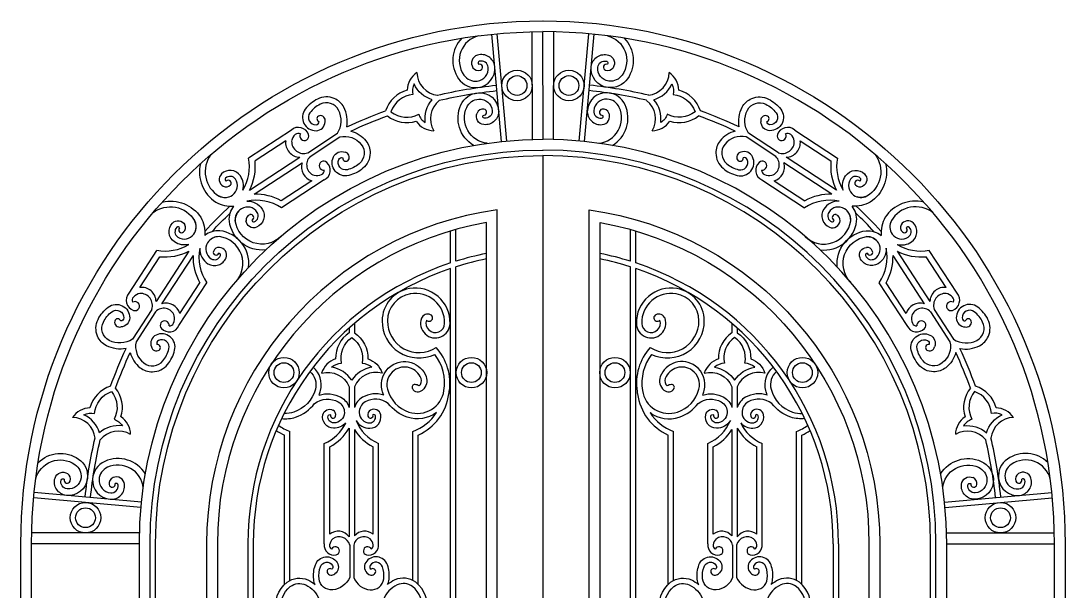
# Model space of a CAD drawing. Header units: millimetres. Extents: x 0 to 2463, y 0 to 2807.
# Drawn here: x 0 to 2463, y 1461 to 2807 of the extents above; entities that cross this region are included whole.
import ezdxf

# ---------------------------------------------------------------- set-up
doc = ezdxf.new("R2010")
doc.units = ezdxf.units.MM
doc.layers.add('ceco.net 113 door wrought iron', color=9, linetype='Continuous')
doc.layers.add('ceco.net 133 door frame', color=7, linetype='Continuous')

msp = doc.modelspace()

# ---------------------------------------------------------------- linework, layer by layer
at = {"layer": 'ceco.net 113 door wrought iron'}
for p, q in [((1133.6, 2522.1), (1110.4, 2775)), ((1146.2, 2523.3), (1123, 2776.3)), ((1316.6, 2523.3), (1339.8, 2776.3)), ((1329.3, 2522.1), (1352.5, 2775)), ((637.9, 2549.1), (537.2, 2483)), ((676.4, 2495.3), (746.8, 2541.5)), ((1786.5, 2495.3), (1716.1, 2541.5)), ((1825, 2549.1), (1925.7, 2483)), ((624.5, 2523.6), (552.3, 2476.2)), ((682.2, 2486.6), (752.5, 2532.8)), ((1780.7, 2486.6), (1710.3, 2532.8)), ((1838.3, 2523.6), (1910.6, 2476.2)), ((539.4, 2407.5), (657.7, 2485.2)), ((549.9, 2397.7), (663.3, 2472.1)), ((1913, 2397.7), (1799.6, 2472.1)), ((1923.5, 2407.5), (1805.1, 2485.2)), ((686.4, 2429.4), (614.1, 2382)), ((715.1, 2431.5), (614.4, 2365.4)), ((1747.8, 2431.5), (1848.5, 2365.4)), ((1776.5, 2429.4), (1848.7, 2382)), ((1013.2, 2235.6), (1013.2, 2311.1)), ((1025.9, 2239.7), (1025.9, 2314.8)), ((1437.9, 2239.7), (1437.9, 2314.8)), ((1450.6, 2235.6), (1450.6, 2311.1)), ((255, 2164.4), (320.6, 2265.4)), ((280.4, 2177.9), (327.5, 2250.4)), ((396.1, 2263.5), (319, 2144.9)), ((406, 2253.1), (332, 2139.4)), ((2056.9, 2253.1), (2130.8, 2139.4)), ((2066.8, 2263.5), (2143.9, 2144.9)), ((2182.5, 2177.9), (2135.4, 2250.4)), ((2207.9, 2164.4), (2142.3, 2265.4)), ((1013.2, 364.1), (1013.2, 2222.2)), ((1025.9, 364.1), (1025.9, 2226.4)), ((1437.9, 364.1), (1437.9, 2226.4)), ((1450.6, 364.1), (1450.6, 2222.2)), ((372.9, 2087.8), (438.5, 2188.8)), ((374.9, 2116.5), (422, 2188.9)), ((2090, 2087.8), (2024.3, 2188.8)), ((2088, 2116.5), (2040.9, 2188.9)), ((308.9, 2126.2), (263, 2055.6)), ((317.7, 2120.4), (271.8, 2049.9)), ((2145.2, 2120.4), (2191.1, 2049.9)), ((2154, 2126.2), (2199.8, 2055.6)), ((774.1, 1943.6), (774.1, 1894.5)), ((786.8, 1943.6), (786.8, 1894.5)), ((1677, 1943.6), (1677, 1894.5)), ((1689.7, 1943.6), (1689.7, 1894.5)), ((621.8, 1477), (621.8, 1829.7)), ((634.5, 1486.6), (634.5, 1838.2)), ((774.1, 1846), (774.1, 1589.5)), ((786.8, 1842.9), (786.8, 1591.8)), ((924.6, 1486.6), (924.6, 1838.2)), ((937.3, 1477), (937.3, 1829.7)), ((1526.5, 1477), (1526.5, 1829.7)), ((1539.2, 1486.6), (1539.2, 1838.2)), ((1677, 1842.9), (1677, 1591.8)), ((1689.7, 1846), (1689.7, 1589.5)), ((1829.3, 1486.6), (1829.3, 1838.2)), ((1842, 1477), (1842, 1829.7)), ((715.6, 1572.7), (715.6, 1810)), ((728.3, 1595.6), (728.3, 1801.9)), ((830.8, 1595.6), (830.8, 1801.9)), ((843.5, 1572.7), (843.5, 1810)), ((1620.3, 1572.7), (1620.3, 1810)), ((1633, 1595.6), (1633, 1801.9)), ((1735.5, 1595.6), (1735.5, 1801.9)), ((1748.2, 1572.7), (1748.2, 1810)), ((283.2, 1658.9), (30.3, 1681.7)), ((284.5, 1671.6), (31.5, 1694.4)), ((2178.4, 1671.6), (2431.4, 1694.4)), ((2179.6, 1658.9), (2432.6, 1681.7)), ((535.5, 1573.3), (535.5, 364.1)), ((548.2, 1573.3), (548.2, 364.1)), ((775.7, 1570.3), (775.7, 1493.7)), ((785.2, 1570.3), (785.2, 1493.7)), ((1678.6, 1570.3), (1678.6, 1493.7)), ((1688.1, 1570.3), (1688.1, 1493.7)), ((1915.6, 1573.3), (1915.6, 364.1)), ((1928.3, 1573.3), (1928.3, 364.1))]:
    msp.add_line(p, q, dxfattribs=at)
for points in [[(1040.1, 2765.7, 0.35957), (1032.2, 2670.2, 0.276638), (1078.1, 2649.5, 0.411841), (1117.5, 2699, 0.470069), (1076.8, 2725.9, 0.501739), (1066.1, 2696.2)], [(1079.5, 2771.5, 0.525666), (1044.7, 2678.9, 0.276638), (1076.3, 2664.6, 0.411841), (1102.4, 2697.4, 0.470069), (1081.2, 2711.3, 0.546885), (1079.2, 2704.2)], [(1422.8, 2765.7, -0.35957), (1430.7, 2670.2, -0.276638), (1384.8, 2649.5, -0.411841), (1345.3, 2699, -0.470069), (1386.1, 2725.9, -0.501739), (1396.7, 2696.2)], [(1383.3, 2771.5, -0.525666), (1418.2, 2678.9, -0.276638), (1386.6, 2664.6, -0.411841), (1360.5, 2697.4, -0.470069), (1381.6, 2711.3, -0.546885), (1383.6, 2704.2)], [(982.1, 2631.2, -0.032519), (1121.4, 2654.9)], [(986.9, 2619.3, -0.032036), (1122.6, 2642.2)], [(1067.8, 2512.8, -0.382297), (1037.7, 2608.6, -0.276638), (1079, 2637.3, -0.411841), (1126.8, 2595.8, -0.470069), (1091.7, 2561.9, -0.501739), (1075.8, 2589.2)], [(1395, 2512.8, 0.382297), (1425.2, 2608.6, 0.276638), (1383.8, 2637.3, 0.411841), (1336, 2595.8, 0.470069), (1371.2, 2561.9, 0.501739), (1387.1, 2589.2)], [(1475.9, 2619.3, 0.032036), (1340.3, 2642.2)], [(1480.7, 2631.2, 0.032519), (1341.4, 2654.9)], [(739.1, 2623.6, 0.221192), (699.6, 2622.4, 0.113932), (670.7, 2598.4, 0.627897), (696.4, 2547.7, 0.401846), (717.4, 2568.7)], [(746.8, 2541.5, 0.259441), (749.5, 2596.3, 0.404298), (705.9, 2609.9, 0.113932), (681.8, 2589.9, 0.627897), (696.1, 2561.6, 0.401846), (703.5, 2569)], [(768.8, 2556.4, 0.161649), (761.8, 2603, 0.168076), (739.1, 2623.6)], [(1099.7, 2517.9, -0.510203), (1051.5, 2602.4, -0.276638), (1080, 2622.1, -0.411841), (1111.6, 2594.7, -0.470069), (1093.4, 2577.1, -0.546885), (1090.1, 2583.8)], [(1363.1, 2517.9, 0.510203), (1411.3, 2602.4, 0.276638), (1382.8, 2622.1, 0.411841), (1351.2, 2594.7, 0.470069), (1369.5, 2577.1, 0.546885), (1372.8, 2583.8)], [(1694, 2556.4, -0.161649), (1701.1, 2603, -0.168076), (1723.8, 2623.6)], [(1716.1, 2541.5, -0.259441), (1713.4, 2596.3, -0.404298), (1757, 2609.9, -0.113932), (1781.1, 2589.9, -0.627897), (1766.7, 2561.6, -0.401846), (1759.4, 2569)], [(1723.8, 2623.6, -0.221192), (1763.3, 2622.4, -0.113932), (1792.2, 2598.4, -0.627897), (1766.4, 2547.7, -0.401846), (1745.4, 2568.7)], [(768.8, 2556.4, -0.022797), (860.3, 2594.6, -0.022797)], [(1694, 2556.4, 0.022797), (1602.6, 2594.6, 0.022797)], [(778.1, 2546.7, -0.021839), (864.7, 2582.7, -0.021839)], [(1684.8, 2546.7, 0.021839), (1598.2, 2582.7, 0.021839)], [(778.1, 2546.7, -0.164258), (813.8, 2523.7, -0.168076), (823.7, 2494.7)], [(1684.8, 2546.7, 0.164258), (1649.1, 2523.7, 0.168076), (1639.2, 2494.7)], [(752.5, 2532.8, -0.293585), (802.8, 2515.1, -0.404298), (797.9, 2469.6, -0.113932), (770, 2455.5, -0.627897), (749.8, 2479.9, -0.401846), (759.4, 2483.7)], [(1710.3, 2532.8, 0.293585), (1660.1, 2515.1, 0.404298), (1665, 2469.6, 0.113932), (1692.9, 2455.5, 0.627897), (1713.1, 2479.9, 0.401846), (1703.5, 2483.7)], [(448.3, 2491.4, 0.449905), (467.4, 2393.5, 0.195179), (490.6, 2391.5, 0.195179)], [(823.7, 2494.7, -0.221192), (806.8, 2458.9, -0.113932), (773.3, 2441.9, -0.627897), (737.1, 2485.7, -0.401846), (764.7, 2496.6)], [(1639.2, 2494.7, 0.221192), (1656, 2458.9, 0.113932), (1689.6, 2441.9, 0.627897), (1725.8, 2485.7, 0.401846), (1698.2, 2496.6)], [(2014.6, 2491.4, -0.449905), (1995.4, 2393.5, -0.195179), (1972.3, 2391.5, -0.195179)], [(423.6, 2469.7, 0.31482), (459.7, 2378.8, 0.141892), (502.5, 2369.8)], [(2039.3, 2469.7, -0.31482), (2003.1, 2378.8, -0.141892), (1960.4, 2369.8)], [(523.4, 2407.6, 0.217134), (517.6, 2441.3, 0.470069), (473.1, 2445.5, 0.501739), (477.3, 2416.9)], [(1939.4, 2407.6, -0.217134), (1945.2, 2441.3, -0.470069), (1989.8, 2445.5, -0.501739), (1985.6, 2416.9)], [(311.8, 2354.3, -0.449905), (409.7, 2335.6, -0.195179), (411.8, 2312.4, -0.195179)], [(333.4, 2379.1, -0.31482), (424.4, 2343.3, -0.141892), (433.7, 2300.6)], [(433.8, 2310.1, -0.019312), (493, 2369.6, -0.019312)], [(578, 2266.5, -0.412329), (491.7, 2334.4, -0.179797), (502.5, 2369.8)], [(532.7, 2381.6, -0.269006), (569.4, 2362.4, -0.470069), (555.5, 2319.9, -0.501739), (530.9, 2335.1)], [(1884.9, 2266.5, 0.412329), (1971.2, 2334.4, 0.179797), (1960.4, 2369.8)], [(1930.1, 2381.6, 0.269006), (1893.5, 2362.4, 0.470069), (1907.4, 2319.9, 0.501739), (1932, 2335.1)], [(2029.1, 2310.1, 0.019312), (1969.9, 2369.6, 0.019312)], [(2129.4, 2379.1, 0.31482), (2038.4, 2343.3, 0.141892), (2029.2, 2300.6)], [(2151, 2354.3, 0.449905), (2053.1, 2335.6, 0.195179), (2051, 2312.4, 0.195179)], [(450.3, 2309.3, -0.014375), (493.9, 2353.1, -0.014375)], [(613.4, 2298.3, -0.618208), (505.6, 2335.3, -0.195746), (513, 2357.4, -0.195746)], [(1849.5, 2298.3, 0.618208), (1957.2, 2335.3, 0.195746), (1949.9, 2357.4, 0.195746)], [(2012.5, 2309.3, 0.014375), (1969, 2353.1, 0.014375)], [(395.9, 2279.5, -0.217134), (362.2, 2285.2, -0.470069), (357.8, 2329.7, -0.501739), (386.5, 2325.7)], [(2066.9, 2279.5, 0.217134), (2100.6, 2285.2, 0.470069), (2105, 2329.7, 0.501739), (2076.4, 2325.7)], [(537.2, 2225.6, 0.412329), (469, 2311.6, 0.179797), (433.7, 2300.6)], [(505.6, 2190.1, 0.618208), (468.1, 2297.7, 0.195746), (446.1, 2290.2, 0.195746)], [(1925.6, 2225.6, -0.412329), (1993.9, 2311.6, -0.179797), (2029.2, 2300.6)], [(1957.3, 2190.1, -0.618208), (1994.7, 2297.7, -0.195746), (2016.8, 2290.2, -0.195746)], [(422, 2270.3, 0.269006), (441.3, 2233.8, 0.470069), (483.8, 2247.8, 0.501739), (468.5, 2272.4)], [(2040.9, 2270.3, -0.269006), (2021.6, 2233.8, -0.470069), (1979.1, 2247.8, -0.501739), (1994.4, 2272.4)], [(180.9, 2062.9, -0.221192), (182, 2102.4, -0.113932), (205.8, 2131.4, -0.627897), (256.6, 2105.9, -0.401846), (235.7, 2084.8)], [(263, 2055.6, -0.259441), (208.3, 2052.6, -0.404298), (194.5, 2096.2, -0.113932), (214.4, 2120.4, -0.627897), (242.7, 2106.1, -0.401846), (235.4, 2098.8)], [(2199.8, 2055.6, 0.259441), (2254.6, 2052.6, 0.404298), (2268.4, 2096.2, 0.113932), (2248.5, 2120.4, 0.627897), (2220.2, 2106.1, 0.401846), (2227.5, 2098.8)], [(2281.9, 2062.9, 0.221192), (2280.9, 2102.4, 0.113932), (2257, 2131.4, 0.627897), (2206.2, 2105.9, 0.401846), (2227.1, 2084.8)], [(774.1, 2081.8), (774.1, 2071.1, 0.255077), (742.3, 2009.2, 0.238095), (709, 1975.9, -0.373142), (774.1, 1943.6, -0.373142)], [(786.8, 2093), (786.8, 2071.1, -0.255077), (818.5, 2009.2, -0.238095), (851.9, 1975.9, 0.373142), (786.8, 1943.6, 0.373142)], [(1677, 2093), (1677, 2071.1, 0.255077), (1645.3, 2009.2, 0.238095), (1611.9, 1975.9, -0.373142), (1677, 1943.6, -0.373142)], [(1689.7, 2081.8), (1689.7, 2071.1, -0.255077), (1721.5, 2009.2, -0.238095), (1754.8, 1975.9, 0.373142), (1689.7, 1943.6, 0.373142)], [(248.2, 2033.5, -0.161649), (201.6, 2040.3, -0.168076), (180.9, 2062.9)], [(271.8, 2049.9, 0.293585), (289.7, 1999.7, 0.404298), (335.1, 2004.8, 0.113932), (349.1, 2032.8, 0.627897), (324.6, 2052.9, 0.401846), (320.9, 2043.2)], [(310.2, 1978.9, 0.221192), (345.9, 1995.9, 0.113932), (362.7, 2029.5, 0.627897), (318.8, 2065.5, 0.401846), (308, 2037.9)], [(2152.7, 1978.9, -0.221192), (2117, 1995.9, -0.113932), (2100.1, 2029.5, -0.627897), (2144.1, 2065.5, -0.401846), (2154.9, 2037.9)], [(2191.1, 2049.9, -0.293585), (2173.2, 1999.7, -0.404298), (2127.7, 2004.8, -0.113932), (2113.7, 2032.8, -0.627897), (2138.2, 2052.9, -0.401846), (2142, 2043.2)], [(2214.7, 2033.5, 0.161649), (2261.2, 2040.3, 0.168076), (2281.9, 2062.9)], [(211.5, 1944.8, -0.022077), (248.2, 2033.5)], [(223.4, 1940.4, -0.021119), (257.9, 2024.3)], [(257.9, 2024.3, 0.164258), (281.1, 1988.6, 0.168076), (310.2, 1978.9)], [(2204.9, 2024.3, -0.164258), (2181.7, 1988.6, -0.168076), (2152.7, 1978.9)], [(2239.5, 1940.4, 0.021119), (2204.9, 2024.3)], [(2251.4, 1944.8, 0.022077), (2214.7, 2033.5)], [(855.7, 1924, -0.030947), (852.3, 1934.5, -0.308466), (872.9, 1992.5, -0.495958), (955.8, 1967.6, -0.322961), (947.1, 1935.8)], [(1608.1, 1924, 0.030947), (1611.5, 1934.5, 0.308466), (1590.9, 1992.5, 0.495958), (1508, 1967.6, 0.322961), (1516.7, 1935.8)], [(681.7, 1979.7, -0.282805), (694.5, 1937.8, -0.255191), (643.7, 1883.8, -0.090939), (621, 1880.7, -0.090939)], [(703.3, 1924, 0.030947), (706.8, 1934.5, 0.287814), (689.4, 1989.9, 0.287814)], [(1760.5, 1924, -0.030947), (1757, 1934.5, -0.287814), (1774.4, 1989.9, -0.287814)], [(1782.1, 1979.7, 0.282805), (1769.3, 1937.8, 0.255191), (1820.1, 1883.8, 0.090939), (1842.8, 1880.7, 0.090939)], [(703.3, 1924, -0.20534), (755, 1918.7, -0.195746), (774.1, 1894.5, -0.195746)], [(855.7, 1924, 0.20873), (805.8, 1918.7, 0.195746), (786.8, 1894.5, 0.195746)], [(1608.1, 1924, -0.20873), (1658, 1918.7, -0.195746), (1677, 1894.5, -0.195746)], [(1760.5, 1924, 0.20534), (1708.8, 1918.7, 0.195746), (1689.7, 1894.5, 0.195746)], [(615, 1868.5, 0.108884), (647.7, 1871.7, 0.15816), (692.6, 1904.4)], [(692.6, 1904.4, -0.285264), (748.7, 1907.7, -0.276638), (763, 1882.5, -0.411841), (737.8, 1858.4, -0.470069), (724.6, 1874.9, -0.546885), (730.4, 1877.1)], [(866.5, 1904.4, 0.296123), (812.1, 1907.7, 0.276638), (797.9, 1882.5, 0.411841), (823.1, 1858.4, 0.470069), (836.2, 1874.9, 0.546885), (830.4, 1877.1)], [(979.9, 1882.5, -0.240354), (911.4, 1871.7, -0.15816), (866.5, 1904.4, -0.15816)], [(1483.9, 1882.5, 0.240354), (1552.4, 1871.7, 0.15816), (1597.3, 1904.4, 0.15816)], [(1597.3, 1904.4, -0.296123), (1651.7, 1907.7, -0.276638), (1665.9, 1882.5, -0.411841), (1640.7, 1858.4, -0.470069), (1627.6, 1874.9, -0.546885), (1633.4, 1877.1)], [(1771.2, 1904.4, 0.285264), (1715.1, 1907.7, 0.276638), (1700.8, 1882.5, 0.411841), (1726, 1858.4, 0.470069), (1739.2, 1874.9, 0.546885), (1733.4, 1877.1)], [(1848.8, 1868.5, -0.108884), (1816.1, 1871.7, -0.15816), (1771.2, 1904.4)], [(766, 1858.1, -0.217134), (737.6, 1845.7, -0.470069), (712.2, 1877.4, -0.501739), (736, 1888.5)], [(790.4, 1864, 0.269006), (823.3, 1845.7, 0.470069), (848.7, 1877.4, 0.501739), (824.9, 1888.5)], [(1673.4, 1864, -0.269006), (1640.5, 1845.7, -0.470069), (1615.1, 1877.4, -0.501739), (1638.9, 1888.5)], [(1697.8, 1858.1, 0.217134), (1726.2, 1845.7, 0.470069), (1751.6, 1877.4, 0.501739), (1727.8, 1888.5)], [(151.7, 1683.6, -0.032519), (175.1, 1822.9, -0.032519)], [(2311.2, 1683.6, 0.032519), (2287.8, 1822.9, 0.032519)], [(164.3, 1682.4, -0.032036), (187, 1818.1, -0.032036)], [(2298.6, 1682.4, 0.032036), (2275.9, 1818.1, 0.032036)], [(40.7, 1764.7, -0.35957), (136.2, 1772.8, -0.276638), (157, 1726.9, -0.411841), (107.5, 1687.4, -0.470069), (80.5, 1728.1, -0.501739), (110.2, 1738.8)], [(293.6, 1737.4, 0.382297), (197.7, 1767.4, 0.276638), (169.1, 1726, 0.411841), (210.8, 1678.2, 0.470069), (244.5, 1713.4, 0.501739), (217.3, 1729.3)], [(2169.3, 1737.4, -0.382297), (2265.1, 1767.4, -0.276638), (2293.7, 1726, -0.411841), (2252.1, 1678.2, -0.470069), (2218.3, 1713.4, -0.501739), (2245.6, 1729.3)], [(2422.2, 1764.7, 0.35957), (2326.6, 1772.8, 0.276638), (2305.9, 1726.9, 0.411841), (2355.4, 1687.4, 0.470069), (2382.3, 1728.1, 0.501739), (2352.7, 1738.8)], [(35, 1725.3, -0.525666), (127.5, 1760.2, -0.276638), (141.8, 1728.7, -0.411841), (109.1, 1702.5, -0.470069), (95.1, 1723.6, -0.546885), (102.3, 1725.7)], [(288.6, 1705.5, 0.510203), (204.1, 1753.5, 0.276638), (184.4, 1725, 0.411841), (211.9, 1693.4, 0.470069), (229.4, 1711.7, 0.546885), (222.7, 1715)], [(2174.3, 1705.5, -0.510203), (2258.8, 1753.5, -0.276638), (2278.5, 1725, -0.411841), (2251, 1693.4, -0.470069), (2233.5, 1711.7, -0.546885), (2240.2, 1715)], [(2427.9, 1725.3, 0.525666), (2335.3, 1760.2, 0.276638), (2321.1, 1728.7, 0.411841), (2353.8, 1702.5, 0.470069), (2367.7, 1723.6, 0.546885), (2360.6, 1725.7)], [(694.1, 1476.8, -0.076258), (690.7, 1489.3, -0.113932), (694.5, 1523.2, -0.627897), (745.8, 1529, -0.401846), (740.4, 1502.5)], [(775.7, 1493.7, -0.259441), (735.4, 1464.4, -0.404298), (703.3, 1490.7, -0.113932), (706.5, 1519, -0.627897), (735.1, 1522.2, -0.401846), (733.2, 1513)], [(785.2, 1493.7, 0.293585), (823.6, 1464.4, 0.404298), (855.8, 1490.7, 0.113932), (852.6, 1519, 0.627897), (824, 1522.2, 0.401846), (825.9, 1513)], [(865, 1476.8, 0.076258), (868.4, 1489.3, 0.113932), (864.6, 1523.2, 0.627897), (813.2, 1529, 0.401846), (818.7, 1502.5)], [(1598.8, 1476.8, -0.076258), (1595.4, 1489.3, -0.113932), (1599.2, 1523.2, -0.627897), (1650.6, 1529, -0.401846), (1645.1, 1502.5)], [(1678.6, 1493.7, -0.293585), (1640.2, 1464.4, -0.404298), (1608, 1490.7, -0.113932), (1611.2, 1519, -0.627897), (1639.8, 1522.2, -0.401846), (1637.9, 1513)], [(1688.1, 1493.7, 0.259441), (1728.4, 1464.4, 0.404298), (1760.5, 1490.7, 0.113932), (1757.3, 1519, 0.627897), (1728.7, 1522.2, 0.401846), (1730.6, 1513)], [(1769.7, 1476.8, 0.076258), (1773.1, 1489.3, 0.113932), (1769.3, 1523.2, 0.627897), (1718, 1529, 0.401846), (1723.4, 1502.5)], [(602.7, 1410.4, -0.296557), (627.7, 1482.2, -0.280029), (677, 1487.8, -0.068525), (694.1, 1476.8)], [(659.1, 1371.1, -0.642174), (635.5, 1472.1, -0.280029), (671.7, 1476.2, -0.198402), (703.6, 1441.7, -0.505576), (677.5, 1402.2, -0.452982), (658.6, 1421.7, -0.023023), (658.7, 1422.5, -0.023023)], [(899.9, 1371.1, 0.642174), (923.5, 1472.1, 0.280029), (887.4, 1476.2, 0.198402), (855.5, 1441.7, 0.505576), (881.5, 1402.2, 0.452982), (900.5, 1421.7, 0.023023), (900.4, 1422.5, 0.023023)], [(956.4, 1410.4, 0.296557), (931.3, 1482.2, 0.280029), (882, 1487.8, 0.068525), (865, 1476.8)], [(1507.4, 1410.4, -0.296557), (1532.5, 1482.2, -0.280029), (1581.8, 1487.8, -0.068525), (1598.8, 1476.8)], [(1563.9, 1371.1, -0.642174), (1540.3, 1472.1, -0.280029), (1576.4, 1476.2, -0.198402), (1608.3, 1441.7, -0.505576), (1582.3, 1402.2, -0.452982), (1563.3, 1421.7, -0.023023), (1563.4, 1422.5, -0.023023)], [(1804.7, 1371.1, 0.642174), (1828.3, 1472.1, 0.280029), (1792.1, 1476.2, 0.198402), (1760.2, 1441.7, 0.505576), (1786.3, 1402.2, 0.452982), (1805.2, 1421.7, 0.023023), (1805.1, 1422.5, 0.023023)], [(1861.1, 1410.4, 0.296557), (1836.1, 1482.2, 0.280029), (1786.8, 1487.8, 0.068525), (1769.7, 1476.8)]]:
    msp.add_lwpolyline(points, format="xyb", dxfattribs=at)
for points in [[(872.9, 2592.4, 0.298178), (938.3, 2586.3, 0.162801), (953.8, 2566.6, -0.217567), (970.1, 2620.8, -0.217567), (927.2, 2657.8, 0.162801), (924.7, 2632.8, 0.298178), (872.9, 2592.4, 0.298178)], [(1590, 2592.4, -0.298178), (1524.6, 2586.3, -0.162801), (1509, 2566.6, 0.217567), (1492.7, 2620.8, 0.217567), (1535.6, 2657.8, -0.162801), (1538.2, 2632.8, -0.298178), (1590, 2592.4, -0.298178)], [(780.4, 1958.8, 0.217567), (732.9, 1989.6, -0.162801), (756.2, 1999, -0.298178), (780.4, 2060.1, -0.298178), (804.6, 1999, -0.162801), (827.9, 1989.6, 0.217567)], [(1683.4, 1958.8, -0.217567), (1730.9, 1989.6, 0.162801), (1707.6, 1999, 0.298178), (1683.4, 2060.1, 0.298178), (1659.2, 1999, 0.162801), (1635.9, 1989.6, -0.217567)], [(213.7, 1932.2, -0.298178), (220, 1866.8, -0.162801), (239.7, 1851.3, 0.217567), (185.5, 1834.9, 0.217567), (148.5, 1877.7, -0.162801), (173.5, 1880.3, -0.298178), (213.7, 1932.2, -0.298178)], [(2249.2, 1932.2, 0.298178), (2242.9, 1866.8, 0.162801), (2223.2, 1851.3, -0.217567), (2277.4, 1834.9, -0.217567), (2314.4, 1877.7, 0.162801), (2289.4, 1880.3, 0.298178), (2249.2, 1932.2, 0.298178)]]:
    msp.add_lwpolyline(points, format="xyb", close=True, dxfattribs=at)
for centre, radius in [((1170.2, 2654.2), 36), ((1292.6, 2654.2), 36), ((1170.2, 2654.2), 23.3), ((1292.6, 2654.2), 23.3), ((620.5, 1976.9), 36), ((620.5, 1976.9), 23.3), ((1062.6, 1976.9), 36), ((1062.6, 1976.9), 23.3), ((1401.2, 1976.9), 36), ((1401.2, 1976.9), 23.3), ((1843.3, 1976.9), 36), ((1843.3, 1976.9), 23.3), ((152.4, 1634.7), 36), ((152.4, 1634.7), 23.3), ((2310.5, 1634.7), 36), ((2310.5, 1634.7), 23.3)]:
    msp.add_circle(centre, radius, dxfattribs=at)
for centre, radius, start, end in [((963.3, 2641.5), 52.3, 124.4762, 178.0462), ((989.2, 2686.2), 55.4, 181.6843, 263.5349), ((1078.9, 2704.7), 15.3, 213.5131, 289.0431), ((1081.5, 2697.2), 7.35, 289.0431, 108.0791), ((1381.4, 2697.2), 7.35, 71.9209, 250.9569), ((1384, 2704.7), 15.3, 250.9569, 326.4869), ((1473.7, 2686.2), 55.4, 276.4651, 358.3157), ((1499.5, 2641.5), 52.3, 1.9538, 55.5238), ((929.6, 2573), 72.6, 104.7915, 162.6908), ((1533.3, 2573), 72.6, 17.3092, 75.2085), ((1021.3, 2575.8), 55.4, 128.3703, 210.8381), ((1441.5, 2575.8), 55.4, 329.1619, 51.6297), ((1089.9, 2583.2), 15.3, 81.4381, 156.9681), ((1091.1, 2591.1), 7.35, 262.4021, 81.4381), ((1371.8, 2591.1), 7.35, 98.5619, 277.5979), ((1373, 2583.2), 15.3, 23.0319, 98.5619), ((705.5, 2575.9), 7.26, 101.8078, 253.9057), ((706.3, 2571.8), 11.5, 344.3267, 101.8078), ((910.3, 2639.3), 72.6, 231.1259, 287.7309), ((975.5, 2599.7), 52.3, 214.4762, 268.0462), ((1487.3, 2599.7), 52.3, 271.9538, 325.5238), ((1552.6, 2639.3), 72.6, 252.2691, 308.8741), ((1756.5, 2571.8), 11.5, 78.1922, 195.6733), ((1757.4, 2575.9), 7.26, 286.0943, 78.1922), ((654.7, 2530.2), 25.3, 19.4068, 131.6332), ((664.9, 2518.7), 26.7, 131.6332, 169.9536), ((654.7, 2530.2), 11.3, 64.9819, 131.6332), ((668.6, 2535.1), 10.6, 149.5151, 19.4068), ((1794.3, 2535.1), 10.6, 160.5932, 30.4849), ((1808.2, 2530.2), 25.3, 48.3668, 160.5932), ((1808.2, 2530.2), 11.3, 48.3668, 115.0181), ((1797.9, 2518.7), 26.7, 10.0464, 48.3668), ((658.9, 2519.7), 34.6, 173.5612, 268.0526), ((667.2, 2522.4), 28.6, 178.2211, 288.7085), ((1795.6, 2522.4), 28.6, 251.2915, 1.7789), ((1803.9, 2519.7), 34.6, 271.9474, 6.4388), ((763.1, 2485.2), 11.5, 324.7402, 82.2213), ((1699.7, 2485.2), 11.5, 97.7787, 215.2598), ((431.7, 2463.3), 107.3, 328.7358, 10.5854), ((431.7, 2463.3), 121.3, 332.6302, 6.1144), ((696.5, 2462.4), 34.6, 163.7573, 252.9868), ((700.5, 2467.4), 26.5, 133.8286, 250.6333), ((714.4, 2465.2), 10.6, 47.1412, 277.0329), ((704.4, 2454.4), 25.3, 294.9148, 47.1412), ((766.6, 2482.8), 7.26, 172.6423, 324.7402), ((1696.3, 2482.8), 7.26, 215.2598, 7.3577), ((1758.4, 2454.4), 25.3, 132.8588, 245.0852), ((1748.4, 2465.2), 10.6, 262.9671, 132.8588), ((1762.3, 2467.4), 26.5, 289.3667, 46.1714), ((1766.4, 2462.4), 34.6, 287.0132, 16.2427), ((2031.2, 2463.3), 121.3, 173.8856, 207.3698), ((2031.2, 2463.3), 107.3, 169.4146, 211.2642), ((493.6, 2424.9), 15.1, 34.2607, 134.9677), ((697.9, 2468.4), 26.7, 256.5944, 294.9148), ((704.4, 2454.4), 11.3, 294.9148, 1.5661), ((1758.4, 2454.4), 11.3, 178.4339, 245.0852), ((1764.9, 2468.4), 26.7, 245.0852, 283.4056), ((1969.2, 2424.9), 15.1, 45.0323, 145.7393), ((483.9, 2429.2), 14, 241.5465, 317.0765), ((485.8, 2432.7), 4.06, 134.9677, 249.662), ((489.3, 2424.2), 6.74, 317.0765, 136.1125), ((483.6, 2418.1), 27.2, 304.7251, 34.2607), ((1979.3, 2418.1), 27.2, 145.7393, 235.2749), ((1973.6, 2424.2), 6.74, 43.8875, 222.9235), ((1978.9, 2429.2), 14, 222.9235, 298.4535), ((1977, 2432.7), 4.06, 290.338, 45.0323), ((481.5, 2421.1), 30.9, 242.8711, 304.7251), ((554.3, 2276.5), 121.3, 60.4336, 92.0919), ((1908.6, 2276.5), 121.3, 87.9081, 119.5664), ((1981.4, 2421.1), 30.9, 235.2749, 297.1289), ((534.5, 2340.4), 27.2, 32.2873, 121.8229), ((554.3, 2276.5), 107.3, 55.9626, 101.5928), ((1908.6, 2276.5), 107.3, 78.4072, 124.0374), ((1928.3, 2340.4), 27.2, 58.1771, 147.7127), ((536.5, 2337.3), 30.9, 121.8229, 183.6769), ((544.9, 2336.3), 14, 109.4715, 185.0015), ((542.5, 2343.2), 6.74, 290.4355, 109.4715), ((544.8, 2346.9), 15.1, 291.5803, 32.2873), ((1918, 2346.9), 15.1, 147.7127, 248.4197), ((1920.4, 2343.2), 6.74, 70.5285, 249.5645), ((1918, 2336.3), 14, 354.9985, 70.5285), ((1926.4, 2337.3), 30.9, 356.3231, 58.1771), ((378.5, 2309.2), 15.1, 135.2891, 235.9961), ((370.6, 2317), 4.06, 20.5948, 135.2891), ((379.1, 2313.6), 6.74, 134.1443, 313.1803), ((374.1, 2318.9), 14, 313.1803, 28.7103), ((382.3, 2321.4), 30.9, 325.5317, 27.3857), ((548.9, 2336.7), 4.06, 176.886, 291.5803), ((1914, 2336.7), 4.06, 248.4197, 3.114), ((2080.6, 2321.4), 30.9, 152.6143, 214.4683), ((2088.7, 2318.9), 14, 151.2897, 226.8197), ((2083.7, 2313.6), 6.74, 226.8197, 45.8557), ((2092.2, 2317), 4.06, 44.7109, 159.4052), ((2084.4, 2309.2), 15.1, 304.0039, 44.7109), ((385.3, 2319.3), 27.2, 235.9961, 325.5317), ((466.3, 2266.8), 30.9, 86.5799, 148.4339), ((1996.6, 2266.8), 30.9, 31.5661, 93.4201), ((2077.6, 2319.3), 27.2, 214.4683, 304.0039), ((339.8, 2371), 107.3, 259.6714, 301.521), ((527.2, 2249.3), 107.3, 168.664, 214.2942), ((463.2, 2268.7), 27.2, 148.4339, 237.9695), ((467.3, 2258.4), 14, 85.2553, 160.7853), ((1995.6, 2258.4), 14, 19.2147, 94.7447), ((1999.7, 2268.7), 27.2, 302.0305, 31.5661), ((1935.7, 2249.3), 107.3, 325.7058, 11.336), ((2123, 2371), 107.3, 238.479, 280.3286), ((339.8, 2371), 121.3, 264.1424, 297.6266), ((527.2, 2249.3), 121.3, 178.1649, 209.8232), ((456.7, 2258.4), 15.1, 237.9695, 338.6765), ((460.4, 2260.8), 6.74, 160.7853, 339.8213), ((467, 2254.4), 4.06, 338.6765, 93.3708), ((1233.4, 1573.3), 697.9, 101.1898, 107.2912), ((1233.4, 1573.3), 685.2, 101.4, 107.6221), ((1230.4, 1573.3), 697.9, 72.7088, 78.8102), ((1230.4, 1573.3), 685.2, 72.3779, 78.6), ((1995.9, 2254.4), 4.06, 86.6292, 201.3235), ((2006.2, 2258.4), 15.1, 201.3235, 302.0305), ((2002.5, 2260.8), 6.74, 200.1787, 19.2147), ((1935.7, 2249.3), 121.3, 330.1768, 1.8351), ((2123, 2371), 121.3, 242.3734, 275.8576), ((1233.4, 1573.3), 697.9, 108.3865, 180), ((1233.4, 1573.3), 685.2, 108.7399, 180), ((1230.4, 1573.3), 697.9, 0, 71.6135), ((1230.4, 1573.3), 685.2, 0, 71.2601), ((284.4, 2143.5), 34.6, 2.2042, 96.6956), ((929.8, 2098.5), 77.9, 99.9213, 179.3496), ((930.4, 2094.7), 81.8, 358.507, 99.9213), ((1533.4, 2094.7), 81.8, 80.0787, 181.493), ((1534, 2098.5), 77.9, 0.6504, 80.0787), ((2178.5, 2143.5), 34.6, 83.3044, 177.7958), ((273.9, 2147.7), 25.3, 138.6236, 250.85), ((273.9, 2147.7), 11.3, 138.6236, 205.2749), ((269.1, 2133.8), 10.6, 250.85, 120.7417), ((285.5, 2137.5), 26.7, 100.3032, 138.6236), ((281.7, 2135.2), 28.6, 341.5483, 92.0357), ((929.8, 2098.5), 65.2, 99.9213, 179.3496), ((930.4, 2094.7), 69.1, 358.507, 99.9213), ((1533.4, 2094.7), 69.1, 80.0787, 181.493), ((1534, 2098.5), 65.2, 0.6504, 80.0787), ((2181.1, 2135.2), 28.6, 87.9643, 198.4517), ((2177.4, 2137.5), 26.7, 41.3764, 79.6968), ((2193.8, 2133.8), 10.6, 59.2583, 289.15), ((2188.9, 2147.7), 25.3, 289.15, 41.3764), ((2188.9, 2147.7), 11.3, 334.7251, 41.3764), ((336.9, 2102.2), 26.5, 19.6235, 136.4282), ((341.9, 2106.2), 34.6, 17.27, 106.4995), ((2121, 2106.2), 34.6, 73.5005, 162.73), ((2126, 2102.2), 26.5, 43.5718, 160.3765), ((232.6, 2095.9), 11.5, 168.449, 285.9301), ((228.4, 2096.7), 7.26, 16.3512, 168.449), ((339.2, 2088.3), 10.6, 353.2239, 223.1156), ((349.9, 2098.3), 11.3, 268.6907, 335.342), ((335.9, 2104.8), 26.7, 335.342, 13.6624), ((938.8, 2098.4), 86.9, 179.3496, 295.576), ((938.8, 2098.4), 74.2, 179.3496, 303.1201), ((977.4, 2093.5), 34.8, 160.51, 358.507), ((959.8, 2098.1), 16.7, 67.5983, 155.3775), ((977.4, 2093.5), 22.1, 160.51, 358.507), ((962.8, 2106.1), 8.13, 220.498, 65.7622), ((1486.4, 2093.5), 34.8, 181.493, 19.49), ((1486.4, 2093.5), 22.1, 181.493, 19.49), ((1525, 2098.4), 74.2, 236.8799, 0.6504), ((1525, 2098.4), 86.9, 244.424, 0.6504), ((1501, 2106.1), 8.13, 114.2378, 319.502), ((1504, 2098.1), 16.7, 24.6225, 112.4017), ((2126.9, 2104.8), 26.7, 166.3376, 204.658), ((2112.9, 2098.3), 11.3, 204.658, 271.3093), ((2123.7, 2088.3), 10.6, 316.8844, 186.7761), ((2230.3, 2095.9), 11.5, 254.0699, 11.551), ((2234.4, 2096.7), 7.26, 11.551, 163.6488), ((349.9, 2098.3), 25.3, 223.1156, 335.342), ((2112.9, 2098.3), 25.3, 204.658, 316.8844), ((319.4, 2039.5), 11.5, 188.0355, 305.5166), ((321.8, 2036), 7.26, 305.5166, 97.6145), ((885.9, 1951.7), 113.3, 351.319, 37.0563), ((885.9, 1951.7), 126, 351.319, 42.1259), ((1577.9, 1951.7), 126, 137.8741, 188.681), ((1577.9, 1951.7), 113.3, 142.9437, 188.681), ((2141, 2036), 7.26, 82.3855, 234.4834), ((2143.5, 2039.5), 11.5, 234.4834, 351.9645), ((905.1, 1948.3), 41.9, 126.0597, 194.6326), ((904.9, 1948.5), 41.6, 20.5418, 126.0597), ((1558.9, 1948.5), 41.6, 53.9403, 159.4582), ((1558.7, 1948.3), 41.9, 345.3674, 53.9403), ((929.1, 1942.3), 6.57, 85.654, 206.9659), ((928.1, 1928.3), 20.6, 57.4761, 85.654), ((929.4, 1957.7), 15.5, 308.948, 20.5418), ((1534.4, 1957.7), 15.5, 159.4582, 231.052), ((1535.7, 1928.3), 20.6, 94.346, 122.5239), ((1534.7, 1942.3), 6.57, 333.0341, 94.346), ((233.2, 1875.5), 72.6, 107.4011, 165.3005), ((166.9, 1894.7), 72.6, 342.361, 38.9661), ((939.4, 1957.3), 77.3, 194.6326, 251.896), ((935.1, 1944.2), 63.5, 251.896, 351.319), ((936.5, 1946.1), 14.8, 206.9659, 316.2158), ((886.2, 1942.9), 124.2, 294.3025, 352.4293), ((935.1, 1944.2), 76.2, 346.5957, 351.319), ((1528.7, 1944.2), 76.2, 188.681, 193.4043), ((1577.6, 1942.9), 124.2, 187.5707, 245.6975), ((1528.7, 1944.2), 63.5, 188.681, 288.104), ((1527.3, 1946.1), 14.8, 223.7842, 333.0341), ((1524.4, 1957.3), 77.3, 288.104, 345.3674), ((2296, 1894.7), 72.6, 141.0339, 197.639), ((2229.7, 1875.5), 72.6, 14.6995, 72.5989), ((164.8, 1841.6), 52.3, 92.0457, 145.6157), ((206.6, 1829.5), 52.3, 2.0457, 55.6157), ((736.4, 1875.7), 6.13, 167.1615, 346.1975), ((729.9, 1877.3), 12.8, 346.1975, 61.7275), ((830.9, 1877.3), 12.8, 118.2725, 193.8025), ((824.5, 1875.7), 6.13, 193.8025, 12.8385), ((886.2, 1942.9), 111.5, 290.1524, 327.1955), ((1577.6, 1942.9), 111.5, 212.8045, 249.8476), ((1639.3, 1875.7), 6.13, 167.1615, 346.1975), ((1632.9, 1877.3), 12.8, 346.1975, 61.7275), ((1733.9, 1877.3), 12.8, 118.2725, 193.8025), ((1727.4, 1875.7), 6.13, 193.8025, 12.8385), ((2256.3, 1829.5), 52.3, 124.3843, 177.9543), ((2298.1, 1841.6), 52.3, 34.3843, 87.9543), ((120.1, 1815.8), 55.4, 6.557, 88.4077), ((672.9, 1942.9), 111.5, 234.1571, 249.8476), ((678, 1900), 97.6, 292.6886, 334.5382), ((881.1, 1900), 97.6, 201.6812, 247.3114), ((1582.7, 1900), 97.6, 292.6886, 338.3188), ((1785.8, 1900), 97.6, 205.4618, 247.3114), ((1790.9, 1942.9), 111.5, 290.1524, 305.8429), ((2342.8, 1815.8), 55.4, 91.5923, 173.443), ((230.5, 1783.7), 55.4, 59.2538, 141.7217), ((672.9, 1942.9), 124.2, 235.4362, 245.6975), ((678, 1900), 110.3, 297.1596, 330.6438), ((881.1, 1900), 110.3, 211.1821, 242.8404), ((1582.7, 1900), 110.3, 297.1596, 328.8179), ((1785.8, 1900), 110.3, 209.3562, 242.8404), ((1790.9, 1942.9), 124.2, 294.3025, 304.5638), ((2232.3, 1783.7), 55.4, 38.2783, 120.7462), ((109.3, 1723.4), 7.35, 162.0128, 341.0488), ((101.8, 1726), 15.3, 341.0488, 56.5788), ((223.3, 1715.2), 15.3, 113.1238, 188.6538), ((2239.6, 1715.2), 15.3, 351.3462, 66.8762), ((2361.1, 1726), 15.3, 123.4212, 198.9512), ((2353.6, 1723.4), 7.35, 198.9512, 17.9872), ((215.4, 1714), 7.35, 188.6538, 7.6898), ((2247.5, 1714), 7.35, 172.3102, 351.3462), ((748.4, 1571.4), 31.4, 35.2214, 129.7128), ((810.7, 1571.4), 31.4, 50.2872, 139.5167), ((1653.1, 1571.4), 31.4, 40.4833, 129.7128), ((1715.4, 1571.4), 31.4, 50.2872, 144.7786), ((752.2, 1567.4), 24.3, 133.3204, 171.6408), ((750.5, 1563.7), 26, 14.5655, 125.0529), ((808.9, 1565.8), 24.1, 52.6407, 169.4454), ((806.9, 1567.4), 24.3, 8.3592, 46.6796), ((1656.9, 1567.4), 24.3, 133.3204, 171.6408), ((1654.9, 1565.8), 24.1, 10.5546, 127.3593), ((1713.3, 1563.7), 26, 54.9471, 165.4345), ((1711.6, 1567.4), 24.3, 8.3592, 46.6796), ((738.3, 1569.4), 23, 171.6408, 283.8672), ((738.3, 1569.4), 10.3, 171.6408, 238.2921), ((741.5, 1556.4), 9.6, 283.8672, 153.7589), ((817.5, 1556.4), 9.6, 26.2411, 256.1328), ((820.7, 1569.4), 23, 256.1328, 8.3592), ((820.7, 1569.4), 10.3, 301.7079, 8.3592), ((1643.1, 1569.4), 23, 171.6408, 283.8672), ((1643.1, 1569.4), 10.3, 171.6408, 238.2921), ((1646.3, 1556.4), 9.6, 283.8672, 153.7589), ((1722.3, 1556.4), 9.6, 26.2411, 256.1328), ((1725.5, 1569.4), 23, 256.1328, 8.3592), ((1725.5, 1569.4), 10.3, 301.7079, 8.3592), ((728.9, 1508), 6.6, 49.3683, 201.4662), ((732.5, 1509.4), 10.5, 201.4662, 318.9473), ((826.6, 1509.4), 10.5, 221.0527, 338.5338), ((830.2, 1508), 6.6, 338.5338, 130.6317), ((1633.6, 1508), 6.6, 49.3683, 201.4662), ((1637.2, 1509.4), 10.5, 201.4662, 318.9473), ((1731.3, 1509.4), 10.5, 221.0527, 338.5338), ((1734.9, 1508), 6.6, 338.5338, 130.6317)]:
    msp.add_arc(centre, radius, start, end, dxfattribs=at)
at = {"layer": 'ceco.net 133 door frame'}
for p, q in [((1206.4, 2527.3), (1206, 2781.3)), ((1231.8, 2527.3), (1231.4, 2781.3)), ((1256.4, 2527.3), (1256.8, 2781.3)), ((1231.9, 50.8), (1231.9, 2489.2)), ((279.4, 1598.7), (25.4, 1598.7)), ((2183.5, 1598.7), (2437.5, 1598.7)), ((279.4, 1573.3), (25.4, 1573.3)), ((2183.5, 1573.3), (2437.5, 1573.3))]:
    msp.add_line(p, q, dxfattribs=at)
for points in [[(1231.5, 2806.7, -0.413744), (2462.9, 1573.3), (2462.9, 0), (0, 0), (0, 1573.3, -0.413744), (1231.4, 2806.7, -0.413744)], [(25.4, 279.4), (25.4, 1573.3, -0.413744), (1231.4, 2781.3)], [(2437.5, 279.4), (2437.5, 1573.3, 0.413744), (1231.4, 2781.3)], [(279.4, 279.4), (279.4, 1573.3, -0.413744), (1231.8, 2527.3)], [(2183.5, 279.4), (2183.5, 1573.3, 0.413744), (1231, 2527.3)], [(304.8, 50.8), (304.8, 1573.3, -0.413744), (1231.9, 2501.9, -0.413744)], [(317.5, 50.8), (317.5, 1573.3, -0.413744), (1231.9, 2489.2)], [(2158.1, 50.8), (2158.1, 1573.3, 0.413744), (1231, 2501.9, 0.413744)], [(2145.4, 50.8), (2145.4, 1573.3, 0.413744), (1231, 2489.2)]]:
    msp.add_lwpolyline(points, format="xyb", dxfattribs=at)
for points in [[(438.1, 1573.3), (438.1, 254), (1123.3, 254), (1123.3, 2361, 0.37412)], [(2025.7, 1573.3), (2025.7, 254), (1340.5, 254), (1340.5, 2361, -0.37412)], [(463.5, 1573.3), (463.5, 279.4), (1097.9, 279.4), (1097.9, 2331.2, 0.363319)], [(2000.3, 1573.3), (2000.3, 279.4), (1365.9, 279.4), (1365.9, 2331.2, -0.363319)]]:
    msp.add_lwpolyline(points, format="xyb", close=True, dxfattribs=at)

doc.saveas('drawing.dxf')
